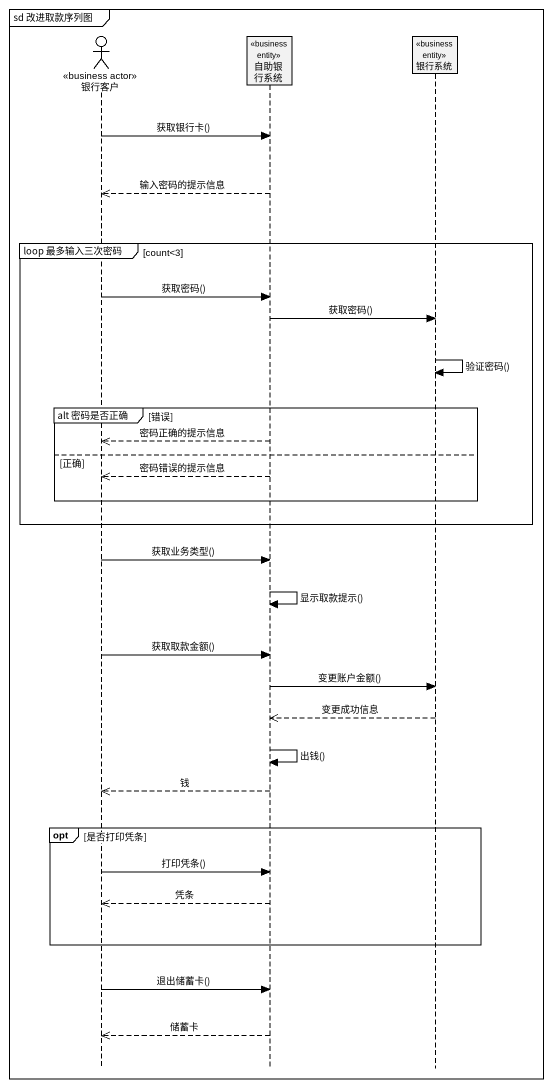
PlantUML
@startuml
mainframe sd 改进取款序列图
hide footbox
actor 银行客户 <<business actor>>
participant 自助银行系统 <<business entity>>
participant 银行系统 <<business entity>>

银行客户 -> 自助银行系统 : 获取银行卡()
自助银行系统 -->> 银行客户 : 输入密码的提示信息
group loop 最多输入三次密码 [count<3]
  银行客户 -> 自助银行系统 : 获取密码()
  自助银行系统 -> 银行系统 : 获取密码()
  银行系统 -> 银行系统 : 验证密码()
  group alt 密码是否正确 [错误]
    自助银行系统 -->> 银行客户 : 密码正确的提示信息
  else 正确
    自助银行系统 -->> 银行客户 : 密码错误的提示信息
  end
end
银行客户 -> 自助银行系统 : 获取业务类型()
自助银行系统 -> 自助银行系统 : 显示取款提示()
银行客户 -> 自助银行系统 : 获取取款金额()
自助银行系统 -> 银行系统 : 变更账户金额()
银行系统 -->> 自助银行系统 : 变更成功信息
自助银行系统 -> 自助银行系统 : 出钱()
自助银行系统 -->> 银行客户 : 钱
opt 是否打印凭条
  银行客户 -> 自助银行系统 : 打印凭条()
  自助银行系统 -->> 银行客户 : 凭条
end
银行客户 -> 自助银行系统 : 退出储蓄卡()
自助银行系统 -->> 银行客户 : 储蓄卡
@enduml
